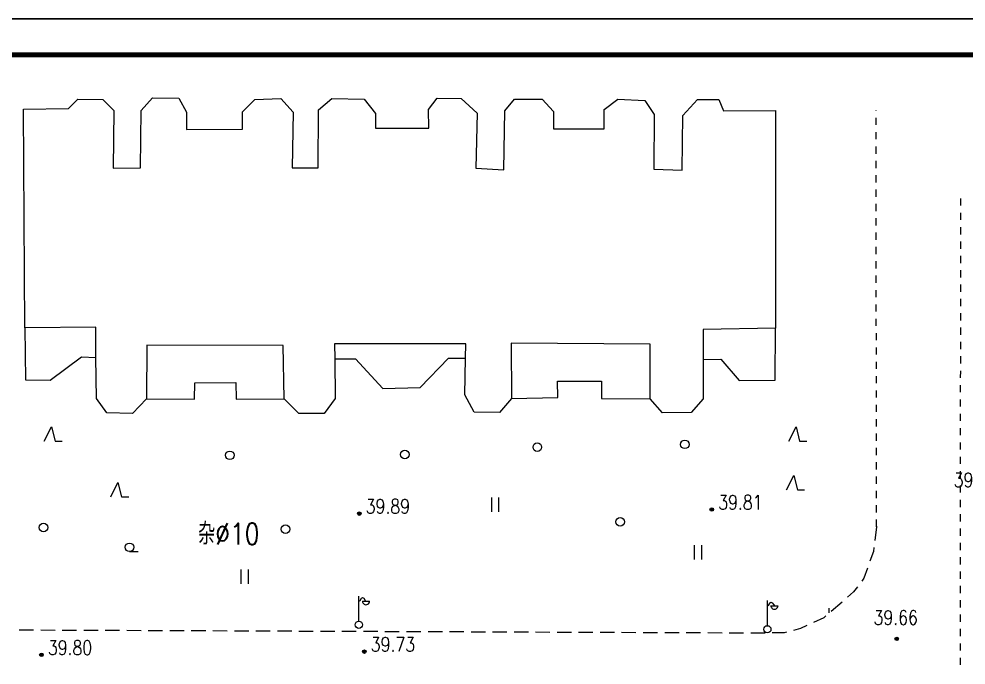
# Model space of a CAD drawing. Header units: inches. Extents: x 505347 to 508499, y 312634 to 313316.
# Drawn here: x 506032.7 to 506098.7, y 312913.4 to 312958.4 of the extents above; entities that cross this region are included whole.
import ezdxf

# ---------------------------------------------------------------- set-up
doc = ezdxf.new("R2010")
doc.units = ezdxf.units.IN
doc.header["$LTSCALE"] = 0.5
doc.header["$MEASUREMENT"] = 0
doc.linetypes.add('XX11', pattern=[2, 1, -1])
for name, color, linetype in [('BJ02', 7, 'Continuous'), ('BJ03', 7, 'Continuous'), ('BJ04', 7, 'Continuous'), ('BJ08', 7, 'Continuous'), ('BJ09', 7, 'Continuous'), ('BJ10', 7, 'Continuous')]:
    doc.layers.add(name, color=color, linetype=linetype)
doc.styles.add('HZ', font='simplex.shx', dxfattribs={"bigfont": 'hztxt'})

# ---------------------------------------------------------------- blocks, each defined once
blk = doc.blocks.new('9373')
for p, q in [((-1.5, 0), (-0.5, 2)), ((-0.5, 2), (0, 0)), ((0, 0), (1, 0))]:
    blk.add_line(p, q)
blk = doc.blocks.new('9371')
blk.add_circle((0, 0), 0.6)
blk = doc.blocks.new('9372')
blk.add_line((-0.01000000000931323, -0.5900000000256114), (1.190000000002328, -0.5900000000256114))
blk.add_circle((0, 0), 0.6)
blk = doc.blocks.new('35211')
for p, q in [((0, 0.5), (0, 4)), ((0, 3.2908669334075), (0.1900000000023283, 3.390866933413321)), ((0.1900000000023283, 3.390866933413321), (0.389999999984866, 3.690866933401679)), ((0.389999999984866, 3.690866933401679), (0.4899999999906868, 3.7908669334075)), ((0.4899999999906868, 3.7908669334075), (0.6900000000023283, 3.690866933401679)), ((0.4899999999906868, 3.2908669334075), (1.489999999990687, 3.2908669334075)), ((0.6900000000023283, 3.690866933401679), (0.889999999984866, 3.390866933413321)), ((0.889999999984866, 3.390866933413321), (0.9899999999906868, 3.2908669334075))]:
    blk.add_line(p, q)
blk.add_circle((0, 0), 0.5)
blk.add_arc((0.9899999999906868, 3.2908669334075), 0.5, 179, 0)
blk = doc.blocks.new('BC112')
for p, q in [((-0.4915175116158945, -0.9911522878941952), (-0.4915175116158944, 1.008847712105805)), ((0.5084824883841055, -0.9911522878941952), (0.5084824883841057, 1.008847712105805))]:
    blk.add_line(p, q)
blk = doc.blocks.new('B8211')
blk.add_hatch(color=256).paths.add_polyline_path([(0.25, 0, 1), (-0.25, 0, 1)])
blk.add_circle((0, 0), 0.25)
blk = doc.blocks.new('111111')
for p, q in [((518331.0761376971, 303651.0611006333), (518751.0761376971, 303651.0611006333)), ((518751.0761376971, 303651.0611006333), (518331.0761376971, 303651.0611006333))]:
    blk.add_line(p, q)
at = {"const_width": 0.35}
blk.add_lwpolyline([(518343.5761376971, 303648.5611006333), (518748.5761376971, 303648.5611006333), (518748.5761376971, 303505.1112142971), (518343.5761376971, 303505.1112142971)], close=True, dxfattribs=at)

msp = doc.modelspace()

# ---------------------------------------------------------------- linework, layer by layer
at = {"layer": 'BJ02', "linetype": 'Continuous', "elevation": 82.3}
msp.add_lwpolyline([(506032.9855721411, 312952.1203488462), (506036.1295721411, 312952.1523488463), (506036.7645721411, 312952.8183488463), (506038.5105721411, 312952.7863488463), (506039.2725721411, 312952.0243488462), (506039.2425721411, 312947.9933488463), (506041.1475721411, 312948.0243488462), (506041.1775721411, 312952.0243488462), (506041.9705721411, 312952.9133488463), (506043.8125721411, 312952.8813488462), (506044.3525721411, 312951.8973488463), (506044.3525721411, 312950.6913488462), (506048.2585721411, 312950.7223488463), (506048.2575721411, 312951.9293488463), (506049.1145721411, 312952.7863488463), (506050.9245721411, 312952.8493488462), (506051.7825721411, 312951.8973488463), (506051.7195721411, 312948.0243488462), (506053.5295721411, 312948.0243488462), (506053.5605721411, 312952.0553488462), (506054.4805721411, 312952.8493488462), (506056.7345721411, 312952.8173488462), (506057.5285721411, 312951.8013488462), (506057.5295721411, 312950.7853488462), (506061.2435721411, 312950.7853488462), (506061.2115721411, 312952.0873488463), (506061.8145721411, 312952.8803488463), (506063.4975721411, 312952.8493488462), (506064.6095721411, 312951.8333488462), (506064.5155721411, 312947.9923488463), (506066.4835721411, 312947.8963488463), (506066.5455721411, 312951.9913488462), (506067.2125721411, 312952.8173488462), (506069.1495721411, 312952.8173488462), (506069.9435721411, 312951.9593488463), (506069.9435721411, 312950.7533488463), (506073.4675721411, 312950.7533488463), (506073.4675721411, 312952.0863488463), (506074.4195721411, 312952.8163488462), (506076.2925721411, 312952.7213488463), (506076.9595721411, 312951.7373488463), (506076.9295721411, 312947.9283488463), (506078.8975721411, 312947.8643488463), (506078.9605721411, 312951.6733488463), (506079.9755721411, 312952.7843488462), (506081.4685721411, 312952.7843488462), (506081.7855721411, 312951.9913488462), (506085.4055721411, 312952.0223488463), (506085.4105721411, 312936.8503488462), (506080.3615721411, 312936.7543488463), (506080.3625721411, 312934.6593488462), (506080.3635721411, 312931.9293488463), (506079.5385721411, 312930.9773488463), (506077.5385721411, 312930.9453488463), (506076.6805721411, 312931.9293488463), (506076.6795721411, 312935.7383488463), (506066.9955721411, 312935.8023488463), (506066.9965721411, 312931.9613488463), (506066.1715721411, 312930.9773488463), (506064.3935721411, 312931.0093488463), (506063.7585721411, 312932.2153488463), (506063.7895721411, 312934.7543488463), (506063.8205721411, 312935.7703488463), (506054.6765721411, 312935.7703488463), (506054.6855721411, 312934.7233488463), (506054.7095721411, 312931.9613488463), (506053.9475721411, 312930.9133488463), (506052.1695721411, 312930.9133488463), (506051.1535721411, 312931.9293488463), (506051.0885721411, 312935.6433488462), (506041.5955721411, 312935.6753488462), (506041.5645721411, 312931.9293488463), (506040.5805721411, 312930.9133488463), (506038.8025721411, 312930.9453488463), (506038.0725721411, 312931.9603488463), (506038.0395721411, 312934.8183488463), (506038.0395721411, 312936.9133488463), (506033.0865721411, 312936.8813488462)], close=True, dxfattribs=at)
at = {"layer": 'BJ02', "linetype": 'Continuous', "elevation": 82.3, "flags": 128}
for points in [[(506033.0865721411, 312936.8813488462), (506033.1185721411, 312933.2623488462), (506034.8335721411, 312933.2303488462), (506037.0235721411, 312934.8493488462), (506038.0395721411, 312934.8183488463)], [(506080.3625721411, 312934.6593488462), (506081.6005721411, 312934.6913488462), (506082.8715721411, 312933.1993488463), (506085.3795721411, 312933.2313488463), (506085.4105721411, 312936.8503488462)], [(506054.6765721411, 312934.7233488463), (506056.1375721411, 312934.7233488463), (506058.0425721411, 312932.6593488462), (506060.6465721411, 312932.7233488463), (506062.6145721411, 312934.7543488463), (506063.7895721411, 312934.7543488463)], [(506041.5645721411, 312931.9293488463), (506044.8985721411, 312931.8973488463), (506044.9305721411, 312933.0403488462), (506047.7875721411, 312933.0723488462), (506047.8195721411, 312931.8973488463), (506051.1535721411, 312931.9293488463)], [(506066.9965721411, 312931.9613488463), (506070.2355721411, 312932.0243488462), (506070.2035721411, 312933.1673488463), (506073.2825721411, 312933.1673488463), (506073.2835721411, 312931.9613488463), (506076.6805721411, 312931.9293488463)]]:
    msp.add_lwpolyline(points, dxfattribs=at)
at = {"layer": 'BJ04', "linetype": 'XX11', "elevation": 82.3}
msp.add_lwpolyline([(506092.4635721411, 312923.0103488463), (506092.4193912387, 312952.0530792876)], dxfattribs=at)
at = {"layer": 'BJ04', "linetype": 'XX11', "elevation": 82.3, "flags": 128}
msp.add_lwpolyline([(506098.3090680486, 312913.3903519962), (506098.3294691917, 312945.8903455932)], dxfattribs=at)
at = {"layer": 'BJ04', "linetype": 'Continuous', "elevation": 82.3, "flags": 128}
for points in [[(506092.4630994654, 312923.0536917769), (506092.4635721411, 312923.0103488463), (506092.3406911622, 312922.0616191259)], [(506092.2764668367, 312921.5657610454), (506092.2415721411, 312921.2963488463), (506091.9975576173, 312920.6101037966)], [(506091.8300428593, 312920.1389999802), (506091.5755721411, 312919.4233488463), (506091.4292562192, 312919.2325368495)], [(506091.1250054494, 312918.8357605031), (506090.8455721411, 312918.4713488463), (506090.4370753852, 312918.1169785173)], [(506089.1625721411, 312917.0113488463), (506089.1648639264, 312917.3402953367)], [(506089.304008374, 312917.1340445682), (506090.0593863815, 312917.7893338676)], [(506088.93222049, 312916.7997890403), (506088.7825721411, 312916.6623488463), (506088.0561837158, 312916.3348234908)], [(506087.6003758569, 312916.1293017262), (506087.1635721411, 312915.9323488463), (506086.661783703, 312915.7927436641)], [(506032.6865645763, 312915.8278368252), (506033.686556565, 312915.8238340083)], [(506034.1865525593, 312915.8218325998), (506035.186544548, 312915.8178297829)], [(506035.6865405423, 312915.8158283744), (506036.6865325311, 312915.8118255575)], [(506037.1865285254, 312915.809824149), (506038.1865205141, 312915.8058213321)], [(506038.6865165084, 312915.8038199236), (506039.6865084971, 312915.7998171067)], [(506040.1865044914, 312915.7978156982), (506041.1864964801, 312915.7938128813)], [(506041.6864924745, 312915.7918114728), (506042.6864844632, 312915.7878086559)], [(506043.1864804575, 312915.7858072474), (506044.1864724462, 312915.7818044305)], [(506044.6864684405, 312915.779803022), (506045.6864604292, 312915.7758002051)], [(506046.1864564235, 312915.7737987966), (506047.1864484122, 312915.7697959797)], [(506047.6864444066, 312915.7677945712), (506048.6864363953, 312915.7637917543)], [(506049.1864323896, 312915.7617903458), (506050.1864243783, 312915.7577875289)], [(506050.6864203726, 312915.7557861204), (506051.6864123613, 312915.7517833035)], [(506052.1864083557, 312915.749781895), (506053.1864003444, 312915.745779078)], [(506053.6863963387, 312915.7437776696), (506054.6863883274, 312915.7397748526)], [(506055.1863843217, 312915.7377734442), (506056.1863763104, 312915.7337706272)], [(506056.6863723047, 312915.7317692187), (506057.6863642934, 312915.7277664018)], [(506058.1863602878, 312915.7257649933), (506059.1863522765, 312915.7217621764)], [(506059.6863482708, 312915.7197607679), (506060.6863402595, 312915.715757951)], [(506061.1863362538, 312915.7137565425), (506062.1863282425, 312915.7097537256)], [(506062.6863242369, 312915.7077523171), (506063.6863162256, 312915.7037495002)], [(506064.1863122199, 312915.7017480917), (506065.1863042086, 312915.6977452748)], [(506065.6863002029, 312915.6957438663), (506066.6862921916, 312915.6917410494)], [(506067.1862881859, 312915.6897396409), (506068.1862801746, 312915.685736824)], [(506068.686276169, 312915.6837354155), (506069.6862681577, 312915.6797325986)], [(506070.186264152, 312915.6777311901), (506071.1862561407, 312915.6737283732)], [(506071.686252135, 312915.6717269647), (506072.6862441237, 312915.6677241478)], [(506073.1862401181, 312915.6657227393), (506074.1862321068, 312915.6617199224)], [(506074.6862281011, 312915.6597185139), (506075.6862200898, 312915.655715697)], [(506076.1862160841, 312915.6537142885), (506077.1862080728, 312915.6497114716)], [(506077.6862040671, 312915.6477100631), (506078.6861960558, 312915.6437072462)], [(506079.1861920502, 312915.6417058377), (506080.1861840389, 312915.6377030208)], [(506080.6861800332, 312915.6357016123), (506081.6861720219, 312915.6316987954)], [(506082.1861680162, 312915.6296973869), (506083.1861600049, 312915.62569457)], [(506083.6861559993, 312915.6236931615), (506084.686147988, 312915.6196903446)], [(506086.1800791282, 312915.6587261183), (506086.0205721411, 312915.6143488463), (506085.1861439823, 312915.6176889361)]]:
    msp.add_lwpolyline(points, dxfattribs=at)
at = {"layer": 'BJ09', "linetype": 'Continuous', "elevation": 82.3, "flags": 128}
for points in [[(506034.4345721411, 312928.9763488463), (506034.9345721411, 312929.9763488463)], [(506034.9345721411, 312929.9763488463), (506035.1845721411, 312928.9763488463)], [(506035.1845721411, 312928.9763488463), (506035.6845721411, 312928.9763488463)]]:
    msp.add_lwpolyline(points, dxfattribs=at)

# ---------------------------------------------------------------- block references
msp.add_blockref('111111', (-12497.13851700409, 9307.337474971951, 82.3))
at = {"layer": 'BJ03', "linetype": 'Continuous', "xscale": 0.5, "yscale": 0.5, "zscale": 0.5}
for p in [(506056.3655721411, 312916.1833488463, 82.3), (506084.8455721411, 312915.8683488463, 82.3)]:
    msp.add_blockref('35211', p, dxfattribs=at)
at = {"layer": 'BJ08', "xscale": 0.5, "yscale": 0.5, "zscale": 0.5}
for p in [(506056.3945721411, 312923.9293488463, 122.19), (506080.9695721411, 312924.2163488463, 122.11), (506093.8625721411, 312915.2023488462, 121.96), (506034.2365721411, 312914.0873488463, 122.1), (506056.7475721411, 312914.3113488462, 122.03)]:
    msp.add_blockref('B8211', p, dxfattribs=at)
at = {"layer": 'BJ09', "linetype": 'Continuous', "xscale": 0.5, "yscale": 0.5, "zscale": 0.5}
for name, p in [('9373', (506087.0955721411, 312928.9783488463, 82.3)), ('9371', (506068.8075721411, 312928.5643488463, 82.3)), ('9371', (506079.0945721411, 312928.7553488463, 82.3)), ('9371', (506047.3765721411, 312927.9923488463, 82.3)), ('9371', (506059.5685721411, 312928.0563488462, 82.3)), ('9373', (506086.9375721411, 312925.5813488463, 82.3)), ('9373', (506039.8205721411, 312925.1033488463, 82.3)), ('BC112', (506065.8749812462, 312924.5455875366, 82.3)), ('9371', (506034.3735721411, 312922.9543488463, 82.3)), ('9371', (506074.5875721411, 312923.3593488463, 82.3)), ('9371', (506051.2515721411, 312922.8503488462, 82.3)), ('9372', (506040.3785721411, 312921.5813488463, 82.3)), ('BC112', (506080.0218227026, 312921.2360022083, 82.3)), ('BC112', (506048.4171803938, 312919.5310640684, 82.3))]:
    msp.add_blockref(name, p, dxfattribs=at)

# ---------------------------------------------------------------- texts
at = {"layer": 'BJ08', "style": 'HZ', "width": 0.8}
for s, p in [('39.91', (506097.8375721411, 312925.7693488463, 82.3)), ('39.81', (506081.4195721411, 312924.2163488463, 82.3)), ('39.89', (506056.8445721411, 312923.9293488463, 82.3)), ('39.66', (506092.2495721411, 312916.1883488463, 82.3)), ('39.73', (506057.1975721411, 312914.3113488462, 82.3)), ('39.80', (506034.6865721411, 312914.0873488463, 82.3))]:
    msp.add_text(s, height=1, dxfattribs=at).set_placement(p)
at = {"layer": 'BJ10', "linetype": 'Continuous', "style": 'HZ', "width": 0.8}
msp.add_text('杂%%c10', height=1.5, dxfattribs=at).set_placement((506045.1536757975, 312921.7734618988, 82.3))

doc.saveas('drawing.dxf')
